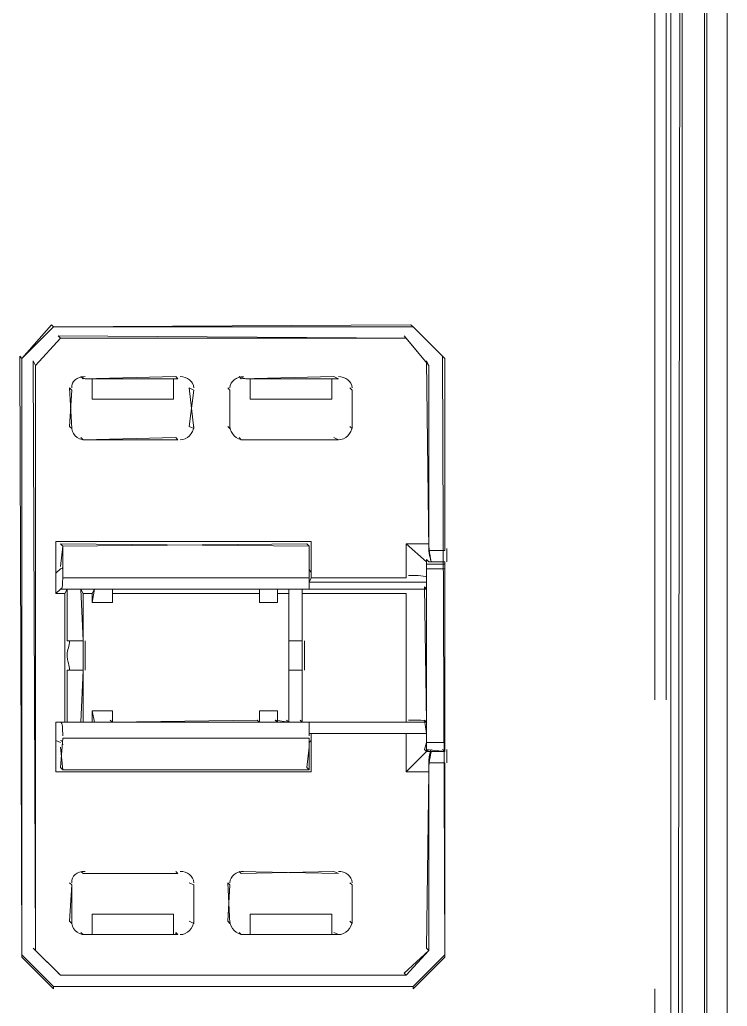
# Model space of a CAD drawing. Header units: metres. Extents: x 2999 to 3164, y 1641 to 1678.
# Drawn here: x 3011.305 to 3011.791, y 1655.73 to 1656.407 of the extents above; entities that cross this region are included whole.
import ezdxf

# ---------------------------------------------------------------- set-up
doc = ezdxf.new("R2010")
doc.units = ezdxf.units.M

msp = doc.modelspace()

# ---------------------------------------------------------------- linework, layer by layer
at = {"color": 7, "linetype": 'Continuous', "lineweight": 20, "true_color": 0x000007}
for points in [[(3011.79112, 1657.74363), (3011.79112, 1655.21551), (3011.79112, 1655.21551)], [(3011.79112, 1657.74363), (3011.79112, 1655.21551), (3011.79112, 1655.21551)], [(3011.75232, 1657.52946), (3011.74922, 1657.53256), (3011.75232, 1657.66603), (3011.74922, 1657.66293), (3011.74922, 1655.94026)], [(3011.74146, 1655.94026), (3011.74146, 1657.66293), (3011.74146, 1657.66293)], [(3011.7756, 1657.65206), (3011.7756, 1655.22637), (3011.7756, 1655.22637)], [(3011.77715, 1657.6443), (3011.77715, 1655.22482), (3011.77715, 1655.22482)], [(3011.76008, 1655.28845), (3011.76008, 1657.53567), (3011.75232, 1657.52946), (3011.75232, 1655.29)], [(3011.76008, 1655.28845), (3011.75698, 1655.29155), (3011.76008, 1657.53567), (3011.75698, 1657.53877)], [(3011.74146, 1655.31173), (3011.74146, 1655.74162), (3011.74146, 1655.74162)]]:
    msp.add_lwpolyline(points, dxfattribs=at)
at = {"color": 7, "linetype": 'Continuous', "lineweight": 13, "true_color": 0x000007}
for points in [[(3011.30691, 1655.76489), (3011.30691, 1655.76334), (3011.30691, 1656.17461), (3011.32864, 1656.19634), (3011.32709, 1656.19789), (3011.30691, 1656.17461), (3011.30536, 1656.17616)], [(3011.32864, 1656.19634), (3011.5754, 1656.19634), (3011.57385, 1656.19789)], [(3011.5754, 1656.19634), (3011.59713, 1656.17461)], [(3011.31623, 1656.16995), (3011.3333, 1656.18858)], [(3011.3333, 1656.18858), (3011.33175, 1656.19013), (3011.57075, 1656.18858)], [(3011.57075, 1656.18858), (3011.56919, 1656.19013), (3011.58627, 1656.16995)], [(3011.31623, 1655.768), (3011.31623, 1656.16995), (3011.31467, 1656.17306)], [(3011.414, 1656.16064), (3011.41245, 1656.16219), (3011.34882, 1656.16064), (3011.34727, 1656.16219), (3011.35037, 1656.16064), (3011.35503, 1656.16064), (3011.4109, 1656.16064), (3011.41245, 1656.16064)], [(3011.52419, 1656.16064), (3011.52108, 1656.16219), (3011.45745, 1656.16064), (3011.4559, 1656.16219), (3011.46056, 1656.16064), (3011.46366, 1656.16064), (3011.51953, 1656.16064), (3011.52108, 1656.16064)], [(3011.34106, 1656.1265), (3011.33951, 1656.12805), (3011.34106, 1656.15288), (3011.33951, 1656.15443)], [(3011.42486, 1656.1265), (3011.42176, 1656.12805), (3011.42486, 1656.15288), (3011.42176, 1656.15443)], [(3011.34882, 1656.11874), (3011.414, 1656.11874), (3011.41245, 1656.12029)], [(3011.33485, 1656.0458), (3011.3333, 1656.04735), (3011.50401, 1656.0458), (3011.50401, 1656.02407), (3011.33485, 1656.02407)], [(3011.48228, 1656.007), (3011.48228, 1656.01631), (3011.48228, 1656.01321)], [(3011.50401, 1655.89215), (3011.33485, 1655.89215)], [(3011.52419, 1655.82076), (3011.52108, 1655.82232), (3011.45745, 1655.82076), (3011.4559, 1655.82232)], [(3011.44969, 1655.78662), (3011.44814, 1655.78817), (3011.44969, 1655.81301), (3011.44814, 1655.81456)], [(3011.34106, 1655.78662), (3011.33951, 1655.78817), (3011.34106, 1655.81301)], [(3011.5335, 1655.81301), (3011.5335, 1655.78662)], [(3011.58627, 1655.768), (3011.57075, 1655.75093), (3011.56919, 1655.75248)], [(3011.3333, 1655.75093), (3011.57075, 1655.75093)]]:
    msp.add_lwpolyline(points, close=True, dxfattribs=at)
for points in [[(3011.58627, 1656.04735), (3011.58627, 1656.16995), (3011.58471, 1656.17306), (3011.58627, 1656.04269)], [(3011.59713, 1656.04269), (3011.59713, 1656.17461), (3011.59558, 1656.17616), (3011.59713, 1655.76334), (3011.59713, 1655.76489), (3011.59713, 1655.89681)], [(3011.4109, 1656.16064), (3011.4109, 1656.14667), (3011.35503, 1656.14667), (3011.35503, 1656.16064)], [(3011.51953, 1656.16064), (3011.51953, 1656.14667), (3011.46366, 1656.14667), (3011.46366, 1656.16064)], [(3011.44969, 1656.1265), (3011.44969, 1656.15288), (3011.44814, 1656.15443)], [(3011.44969, 1656.15288), (3011.44969, 1656.1265), (3011.44969, 1656.1265)], [(3011.5335, 1656.15288), (3011.53195, 1656.15443), (3011.53195, 1656.15443)], [(3011.5335, 1656.15288), (3011.5335, 1656.1265), (3011.53195, 1656.12805)], [(3011.5335, 1656.1265), (3011.5335, 1656.15288), (3011.5335, 1656.15288)], [(3011.44969, 1656.1265), (3011.44814, 1656.12805), (3011.44814, 1656.12805)], [(3011.34882, 1656.11874), (3011.34727, 1656.12029), (3011.34727, 1656.12029)], [(3011.45745, 1656.11874), (3011.4559, 1656.12029), (3011.4559, 1656.12029)], [(3011.45745, 1656.11874), (3011.52419, 1656.11874), (3011.52108, 1656.12029)], [(3011.45745, 1656.11874), (3011.52419, 1656.11874), (3011.52419, 1656.11874)], [(3011.33019, 1656.02717), (3011.33019, 1656.0489), (3011.50556, 1656.0489)], [(3011.33485, 1656.0458), (3011.3333, 1656.03183), (3011.3333, 1656.03183)], [(3011.50401, 1656.0458), (3011.50246, 1656.04735), (3011.33485, 1656.0458)], [(3011.50401, 1656.03183), (3011.50401, 1656.0458), (3011.50401, 1656.0458)], [(3011.50556, 1656.0489), (3011.50556, 1656.02717), (3011.50556, 1656.02717)], [(3011.57075, 1656.02407), (3011.57075, 1656.04735), (3011.58471, 1656.03493)], [(3011.57075, 1656.04735), (3011.58627, 1656.04735), (3011.58627, 1656.04735)], [(3011.58627, 1656.04269), (3011.59713, 1656.04269), (3011.59713, 1656.04269)], [(3011.3333, 1656.03028), (3011.33019, 1656.02717), (3011.33019, 1656.01321), (3011.3333, 1656.01631)], [(3011.50401, 1656.03028), (3011.50556, 1656.02717), (3011.50556, 1656.02407), (3011.50401, 1656.02097)], [(3011.58471, 1656.03338), (3011.59713, 1656.03338), (3011.59713, 1656.03028), (3011.58471, 1656.03028), (3011.58471, 1656.03338), (3011.58471, 1656.03493), (3011.58471, 1656.02407), (3011.58471, 1656.02097), (3011.58471, 1656.01631), (3011.58316, 1656.01786), (3011.58471, 1655.92475), (3011.58316, 1655.9263), (3011.58471, 1655.91699), (3011.58471, 1655.90457), (3011.58316, 1655.90612), (3011.58471, 1655.91078), (3011.58471, 1656.03028)], [(3011.59713, 1656.03493), (3011.58627, 1656.03493), (3011.58471, 1656.03649), (3011.58471, 1656.03493)], [(3011.58471, 1655.91078), (3011.59713, 1655.91078), (3011.59713, 1656.03028)], [(3011.59713, 1656.03493), (3011.59713, 1656.03338), (3011.59713, 1656.03338)], [(3011.57075, 1656.02407), (3011.50556, 1656.02407), (3011.50556, 1656.02407)], [(3011.50401, 1656.02097), (3011.50401, 1656.01631), (3011.50401, 1656.01631)], [(3011.50401, 1656.02097), (3011.58471, 1656.02097), (3011.58471, 1656.02097)], [(3011.33795, 1656.01631), (3011.3364, 1656.01321), (3011.33019, 1656.01321)], [(3011.3333, 1656.01631), (3011.33795, 1656.01631), (3011.34727, 1656.01631), (3011.35658, 1656.01631), (3011.36899, 1656.01631), (3011.46987, 1656.01631), (3011.48228, 1656.01631), (3011.49004, 1656.01631), (3011.49936, 1656.01631), (3011.50401, 1656.01631)], [(3011.3364, 1656.01321), (3011.3364, 1655.92475), (3011.33795, 1655.92475), (3011.33795, 1655.96044)], [(3011.33795, 1656.01631), (3011.33795, 1655.98062), (3011.33795, 1655.98062)], [(3011.34727, 1656.01631), (3011.34882, 1655.98062), (3011.33795, 1655.98062)], [(3011.35658, 1656.01631), (3011.35503, 1656.01321), (3011.34882, 1656.01321), (3011.34727, 1656.01631)], [(3011.34882, 1655.92475), (3011.34882, 1656.01321), (3011.34882, 1656.01321)], [(3011.35658, 1656.01631), (3011.35503, 1656.007), (3011.36899, 1656.007), (3011.36899, 1656.01631)], [(3011.35503, 1656.007), (3011.35503, 1656.01321), (3011.35503, 1656.01321)], [(3011.36899, 1656.01631), (3011.36899, 1656.01321), (3011.46987, 1656.01321), (3011.46987, 1656.01631)], [(3011.36899, 1656.01321), (3011.36899, 1656.007), (3011.36899, 1656.007)], [(3011.46987, 1656.01631), (3011.46987, 1656.007), (3011.48228, 1656.007)], [(3011.46987, 1656.007), (3011.46987, 1656.01321), (3011.46987, 1656.01321)], [(3011.49004, 1656.01631), (3011.49004, 1656.01321), (3011.48228, 1656.01321)], [(3011.49004, 1656.01631), (3011.49004, 1655.98062), (3011.49936, 1655.98062), (3011.49936, 1656.01631)], [(3011.49004, 1655.92475), (3011.49004, 1656.01321), (3011.49004, 1656.01321)], [(3011.57075, 1656.01321), (3011.49936, 1656.01321), (3011.49936, 1656.01631)], [(3011.49936, 1656.01321), (3011.49936, 1655.92475), (3011.49936, 1655.92475)], [(3011.50401, 1656.01631), (3011.58471, 1656.01631), (3011.58471, 1656.01631)], [(3011.57075, 1655.92475), (3011.57075, 1656.01321), (3011.57075, 1656.01321)], [(3011.33795, 1655.96044), (3011.34882, 1655.96044), (3011.34727, 1655.92475)], [(3011.49936, 1655.92475), (3011.49936, 1655.96044), (3011.49004, 1655.96044), (3011.49004, 1655.92475)], [(3011.35658, 1655.92475), (3011.35503, 1655.93251), (3011.36899, 1655.93251), (3011.36899, 1655.92475)], [(3011.35503, 1655.92475), (3011.35503, 1655.93251), (3011.35503, 1655.93251)], [(3011.46987, 1655.93251), (3011.46987, 1655.92475), (3011.46832, 1655.9263), (3011.36899, 1655.92475)], [(3011.36899, 1655.93251), (3011.36899, 1655.92475), (3011.36899, 1655.92475)], [(3011.46987, 1655.92475), (3011.46987, 1655.93251), (3011.48228, 1655.93251), (3011.48228, 1655.92475), (3011.48228, 1655.93251)], [(3011.33019, 1655.91233), (3011.33019, 1655.92475), (3011.3333, 1655.92475)], [(3011.33019, 1655.92475), (3011.3364, 1655.92475), (3011.3364, 1655.92475)], [(3011.36899, 1655.92475), (3011.35658, 1655.92475), (3011.34727, 1655.92475), (3011.33795, 1655.92475), (3011.3333, 1655.92475)], [(3011.34727, 1655.92475), (3011.34882, 1655.92475), (3011.35503, 1655.92475), (3011.35658, 1655.92475)], [(3011.36899, 1655.92475), (3011.36744, 1655.9263), (3011.36744, 1655.9263)], [(3011.36899, 1655.92475), (3011.46987, 1655.92475), (3011.48228, 1655.92475), (3011.49004, 1655.92475), (3011.49936, 1655.92475), (3011.50401, 1655.92475)], [(3011.48228, 1655.92475), (3011.48073, 1655.9263), (3011.49004, 1655.92475), (3011.48849, 1655.9263)], [(3011.57075, 1655.92475), (3011.49936, 1655.92475), (3011.4978, 1655.9263)], [(3011.50401, 1655.92475), (3011.50401, 1655.91699), (3011.50401, 1655.91699)], [(3011.50401, 1655.92475), (3011.58471, 1655.92475), (3011.58471, 1655.92475)], [(3011.50401, 1655.91078), (3011.50556, 1655.91233), (3011.50556, 1655.91699)], [(3011.50401, 1655.91699), (3011.58471, 1655.91699), (3011.58471, 1655.91699)], [(3011.57075, 1655.8906), (3011.57075, 1655.91699), (3011.57075, 1655.91699)], [(3011.33019, 1655.91233), (3011.3333, 1655.91078), (3011.3333, 1655.91078)], [(3011.50556, 1655.8906), (3011.33019, 1655.8906), (3011.33019, 1655.91233)], [(3011.3333, 1655.90767), (3011.33485, 1655.89215), (3011.3333, 1655.89371), (3011.33485, 1655.91388)], [(3011.33485, 1655.91388), (3011.50401, 1655.91388), (3011.50401, 1655.91388)], [(3011.50401, 1655.91388), (3011.50401, 1655.89215), (3011.50246, 1655.89371), (3011.50401, 1655.90767)], [(3011.50556, 1655.91233), (3011.50556, 1655.8906), (3011.50556, 1655.8906)], [(3011.59713, 1655.91078), (3011.59713, 1655.90457), (3011.58471, 1655.90457)], [(3011.58627, 1655.8906), (3011.57075, 1655.8906), (3011.58471, 1655.90457)], [(3011.58471, 1655.90457), (3011.58627, 1655.90457), (3011.58471, 1655.90612), (3011.59713, 1655.90457)], [(3011.59713, 1655.90457), (3011.59558, 1655.90612), (3011.59558, 1655.90612)], [(3011.58627, 1655.89681), (3011.58627, 1655.768), (3011.58471, 1655.76955), (3011.58627, 1655.8906)], [(3011.59713, 1655.89681), (3011.58627, 1655.89681), (3011.58627, 1655.89681)], [(3011.34882, 1655.82076), (3011.34727, 1655.82232), (3011.34727, 1655.82232)], [(3011.34882, 1655.82076), (3011.414, 1655.82076), (3011.41245, 1655.82232)], [(3011.414, 1655.82076), (3011.34882, 1655.82076), (3011.34882, 1655.82076)], [(3011.34106, 1655.81301), (3011.33951, 1655.81456), (3011.33951, 1655.81456)], [(3011.42486, 1655.81301), (3011.42176, 1655.81456), (3011.42176, 1655.81456)], [(3011.5335, 1655.81301), (3011.53195, 1655.81456), (3011.53195, 1655.81456)], [(3011.42486, 1655.78662), (3011.42486, 1655.81301), (3011.42486, 1655.81301)], [(3011.42486, 1655.81301), (3011.42486, 1655.78662), (3011.42486, 1655.78662)], [(3011.35503, 1655.77886), (3011.35503, 1655.79283), (3011.4109, 1655.79283), (3011.4109, 1655.77886)], [(3011.46366, 1655.77886), (3011.46366, 1655.79283), (3011.51953, 1655.79283), (3011.51953, 1655.77886)], [(3011.42486, 1655.78662), (3011.42176, 1655.78817), (3011.42176, 1655.78817)], [(3011.5335, 1655.78662), (3011.53195, 1655.78817), (3011.53195, 1655.78817)], [(3011.414, 1655.77886), (3011.41245, 1655.78041), (3011.41245, 1655.77886), (3011.4109, 1655.77886), (3011.35503, 1655.77886), (3011.35037, 1655.77886), (3011.34882, 1655.77886), (3011.34727, 1655.78041)], [(3011.45745, 1655.77886), (3011.4559, 1655.78041), (3011.4559, 1655.78041)], [(3011.52419, 1655.77886), (3011.52108, 1655.78041), (3011.52108, 1655.78041)], [(3011.34882, 1655.77886), (3011.414, 1655.77886), (3011.414, 1655.77886)], [(3011.45745, 1655.77886), (3011.52419, 1655.77886), (3011.52419, 1655.77886)], [(3011.52419, 1655.77886), (3011.52108, 1655.77886), (3011.51953, 1655.77886), (3011.46366, 1655.77886), (3011.46056, 1655.77886), (3011.45745, 1655.77886)], [(3011.3333, 1655.75093), (3011.31623, 1655.768), (3011.31467, 1655.76955), (3011.3333, 1655.75093), (3011.33175, 1655.75248)], [(3011.30691, 1655.76489), (3011.32864, 1655.74317), (3011.32864, 1655.74317)], [(3011.32864, 1655.74162), (3011.30691, 1655.76334), (3011.30691, 1655.76334)], [(3011.59713, 1655.76334), (3011.5754, 1655.74162), (3011.5754, 1655.74317), (3011.32864, 1655.74317), (3011.32864, 1655.74162)], [(3011.5754, 1655.74317), (3011.59713, 1655.76489), (3011.59713, 1655.76489)]]:
    msp.add_lwpolyline(points, dxfattribs=at)
for points in [[(3011.35037, 1656.16219), (3011.34416, 1656.16219), (3011.34106, 1656.15909), (3011.34106, 1656.15443)], [(3011.35037, 1656.16219), (3011.34416, 1656.16219), (3011.34106, 1656.15909), (3011.34106, 1656.15443)], [(3011.42486, 1656.15443), (3011.42486, 1656.15909), (3011.42021, 1656.16219), (3011.41555, 1656.16219)], [(3011.42486, 1656.15443), (3011.42486, 1656.15909), (3011.42021, 1656.16219), (3011.41555, 1656.16219)], [(3011.45901, 1656.16219), (3011.45435, 1656.16219), (3011.44969, 1656.15909), (3011.44969, 1656.15443)], [(3011.45901, 1656.16219), (3011.45435, 1656.16219), (3011.44969, 1656.15909), (3011.44969, 1656.15443)], [(3011.5335, 1656.15443), (3011.5335, 1656.15909), (3011.52884, 1656.16219), (3011.52419, 1656.16219)], [(3011.5335, 1656.15443), (3011.5335, 1656.15909), (3011.52884, 1656.16219), (3011.52419, 1656.16219)], [(3011.34106, 1656.12805), (3011.34106, 1656.12339), (3011.34416, 1656.11874), (3011.35037, 1656.11874)], [(3011.34106, 1656.12805), (3011.34106, 1656.12339), (3011.34416, 1656.11874), (3011.35037, 1656.11874)], [(3011.41555, 1656.11874), (3011.42021, 1656.11874), (3011.42486, 1656.12339), (3011.42486, 1656.12805)], [(3011.41555, 1656.11874), (3011.42021, 1656.11874), (3011.42486, 1656.12339), (3011.42486, 1656.12805)], [(3011.44969, 1656.12805), (3011.44969, 1656.12339), (3011.45435, 1656.11874), (3011.45901, 1656.11874)], [(3011.44969, 1656.12805), (3011.44969, 1656.12339), (3011.45435, 1656.11874), (3011.45901, 1656.11874)], [(3011.52419, 1656.11874), (3011.52884, 1656.11874), (3011.5335, 1656.12339), (3011.5335, 1656.12805)], [(3011.52419, 1656.11874), (3011.52884, 1656.11874), (3011.5335, 1656.12339), (3011.5335, 1656.12805)], [(3011.58627, 1656.0489), (3011.58627, 1656.04114), (3011.58782, 1656.03493), (3011.58782, 1656.03493)], [(3011.58627, 1656.04425), (3011.58627, 1656.03959), (3011.58782, 1656.03493), (3011.58782, 1656.03493)], [(3011.59868, 1656.03493), (3011.59868, 1656.03493), (3011.59868, 1656.03959), (3011.59868, 1656.04425)], [(3011.3333, 1656.03028), (3011.33485, 1656.03028), (3011.33485, 1656.03028), (3011.33485, 1656.03183)], [(3011.50401, 1656.03183), (3011.50401, 1656.03028), (3011.50401, 1656.03028), (3011.50401, 1656.03028)], [(3011.3333, 1656.01631), (3011.33485, 1656.01631), (3011.33485, 1656.01941), (3011.33485, 1656.02407)], [(3011.50401, 1656.02407), (3011.50401, 1656.01941), (3011.50401, 1656.01631), (3011.50401, 1656.01631)], [(3011.58471, 1656.02407), (3011.58471, 1656.02562), (3011.57851, 1656.02562), (3011.5723, 1656.02562)], [(3011.5723, 1656.01631), (3011.57851, 1656.01631), (3011.58471, 1656.01631), (3011.58471, 1656.01631)], [(3011.33485, 1655.91543), (3011.33485, 1655.92009), (3011.33485, 1655.92475), (3011.3333, 1655.92475)], [(3011.50401, 1655.92475), (3011.50401, 1655.92475), (3011.50401, 1655.92009), (3011.50401, 1655.91543)], [(3011.58471, 1655.92475), (3011.58471, 1655.9263), (3011.57851, 1655.9263), (3011.5723, 1655.9263)], [(3011.33485, 1655.90923), (3011.33485, 1655.91078), (3011.33485, 1655.91233), (3011.3333, 1655.91233)], [(3011.50401, 1655.91233), (3011.50401, 1655.91233), (3011.50401, 1655.91078), (3011.50401, 1655.90923)], [(3011.58782, 1655.90612), (3011.58782, 1655.90612), (3011.58627, 1655.90302), (3011.58627, 1655.89681)], [(3011.58782, 1655.90457), (3011.58782, 1655.90457), (3011.58627, 1655.89836), (3011.58627, 1655.89215)], [(3011.59868, 1655.89681), (3011.59868, 1655.90302), (3011.59868, 1655.90612), (3011.59868, 1655.90612)], [(3011.35037, 1655.82232), (3011.34416, 1655.82232), (3011.34106, 1655.81921), (3011.34106, 1655.81456)], [(3011.35037, 1655.82232), (3011.34416, 1655.82232), (3011.34106, 1655.81921), (3011.34106, 1655.81456)], [(3011.42486, 1655.81456), (3011.42486, 1655.81921), (3011.42021, 1655.82232), (3011.41555, 1655.82232)], [(3011.42486, 1655.81456), (3011.42486, 1655.81921), (3011.42021, 1655.82232), (3011.41555, 1655.82232)], [(3011.45901, 1655.82232), (3011.45435, 1655.82232), (3011.44969, 1655.81921), (3011.44969, 1655.81456)], [(3011.45901, 1655.82232), (3011.45435, 1655.82232), (3011.44969, 1655.81921), (3011.44969, 1655.81456)], [(3011.5335, 1655.81456), (3011.5335, 1655.81921), (3011.52884, 1655.82232), (3011.52419, 1655.82232)], [(3011.5335, 1655.81456), (3011.5335, 1655.81921), (3011.52884, 1655.82232), (3011.52419, 1655.82232)], [(3011.34106, 1655.78817), (3011.34106, 1655.78352), (3011.34416, 1655.77886), (3011.35037, 1655.77886)], [(3011.34106, 1655.78817), (3011.34106, 1655.78352), (3011.34416, 1655.77886), (3011.35037, 1655.77886)], [(3011.41555, 1655.77886), (3011.42021, 1655.77886), (3011.42486, 1655.78352), (3011.42486, 1655.78817)], [(3011.41555, 1655.77886), (3011.42021, 1655.77886), (3011.42486, 1655.78352), (3011.42486, 1655.78817)], [(3011.44969, 1655.78817), (3011.44969, 1655.78352), (3011.45435, 1655.77886), (3011.45901, 1655.77886)], [(3011.44969, 1655.78817), (3011.44969, 1655.78352), (3011.45435, 1655.77886), (3011.45901, 1655.77886)], [(3011.52419, 1655.77886), (3011.52884, 1655.77886), (3011.5335, 1655.78352), (3011.5335, 1655.78817)], [(3011.52419, 1655.77886), (3011.52884, 1655.77886), (3011.5335, 1655.78352), (3011.5335, 1655.78817)]]:
    msp.add_open_spline(points, degree=3, dxfattribs=at)
for points in [[(3011.33951, 1655.98062), (3011.33951, 1655.97751), (3011.33795, 1655.97441), (3011.33795, 1655.9713), (3011.33795, 1655.9713), (3011.33795, 1655.96665), (3011.33951, 1655.96354), (3011.33951, 1655.96044)], [(3011.35037, 1655.96044), (3011.35037, 1655.96354), (3011.35037, 1655.96665), (3011.35037, 1655.9713), (3011.35037, 1655.9713), (3011.35037, 1655.97441), (3011.35037, 1655.97751), (3011.35037, 1655.98062)], [(3011.49004, 1655.98062), (3011.49004, 1655.97751), (3011.49004, 1655.97441), (3011.49004, 1655.9713), (3011.49004, 1655.9713), (3011.49004, 1655.96665), (3011.49004, 1655.96354), (3011.49004, 1655.96044)], [(3011.50091, 1655.96044), (3011.50091, 1655.96354), (3011.50091, 1655.96665), (3011.50091, 1655.9713), (3011.50091, 1655.9713), (3011.50091, 1655.97441), (3011.50091, 1655.97751), (3011.50091, 1655.98062)]]:
    msp.add_open_spline(points, degree=3, knots=[0, 0, 0, 0, 0.125, 0.125, 0.125, 0.125001, 1, 1, 1, 1], dxfattribs=at)

doc.saveas('drawing.dxf')
